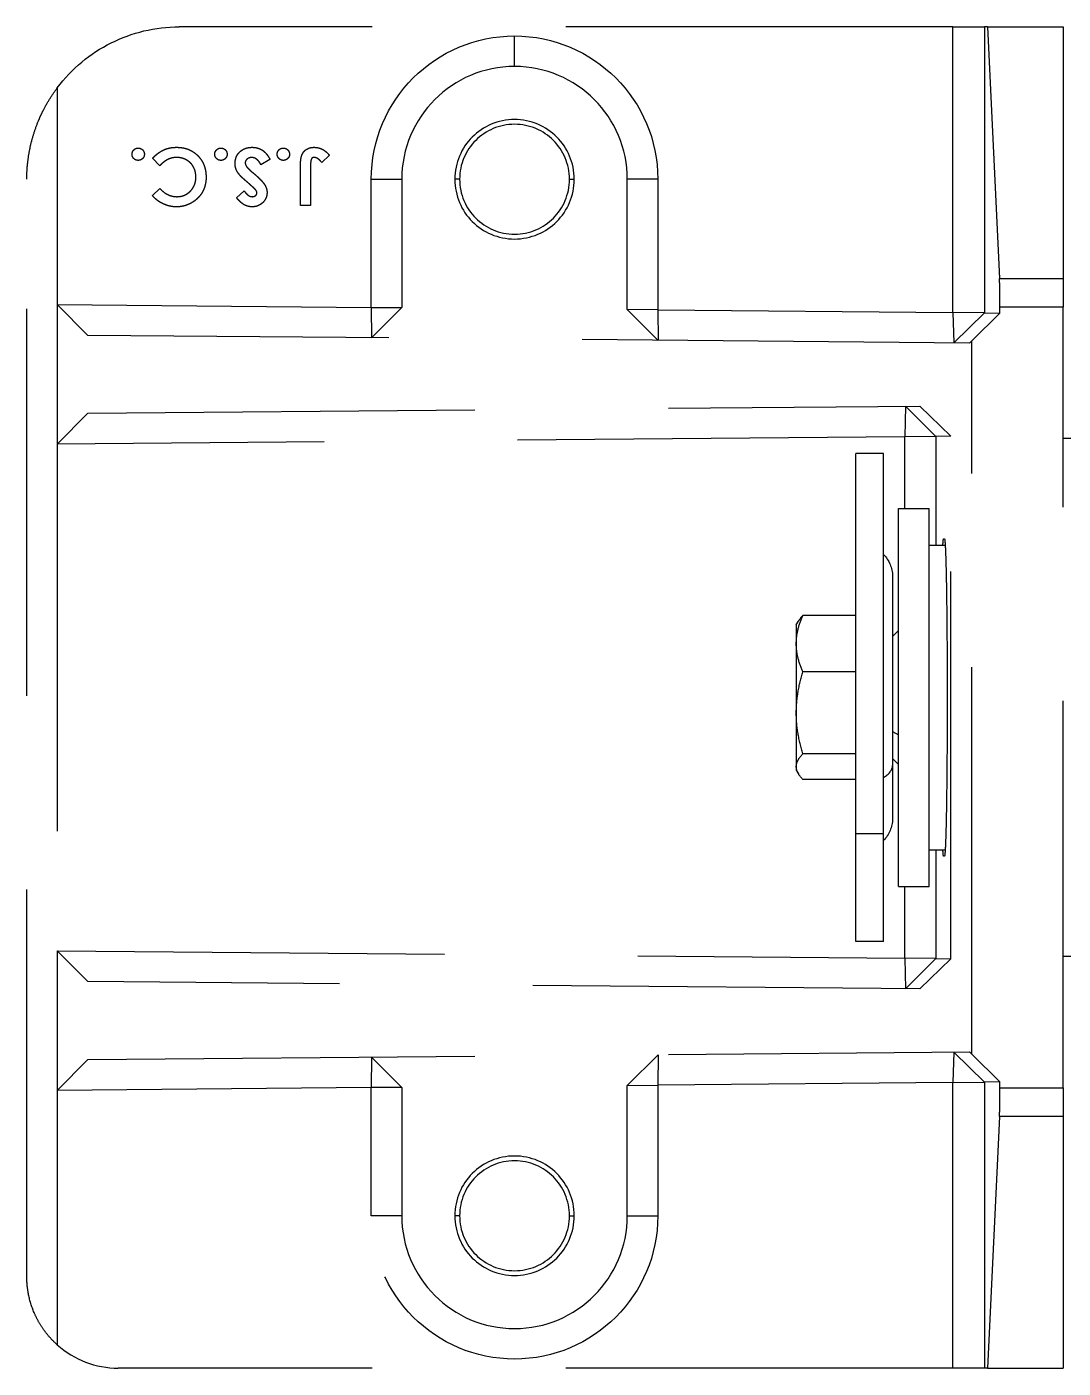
# Model space of a CAD drawing. Extents: x -32000 to 416743, y -254124 to 144214.
# Drawn here: x 256347.6 to 256517.6, y 64900.2 to 65120.2 of the extents above; entities that cross this region are included whole.
import ezdxf

# ---------------------------------------------------------------- set-up
doc = ezdxf.new("R2010")
doc.units = 0
doc.header["$LTSCALE"] = 10
doc.linetypes.add('XFM1Q40$0$HIDDEN', pattern=[9.525, 6.35, -3.175])

# ---------------------------------------------------------------- blocks, each defined once
blk = doc.blocks.new('XFM1Q40')
at = {"color": 252, "linetype": 'XFM1Q40$0$HIDDEN'}
for p, q in [((256499.5, 65120.17, -14.5), (256372.59, 65120.17, -14.5)), ((256499.5, 65073.33, -14.5), (256499.5, 65120.17, -14.5)), ((256499.5, 65120.17, -14.5), (256504.68, 65120.17, -9.5)), ((256504.68, 65120.17, -9.5), (256504.68, 65073.24, -9.5)), ((256505.2, 65120.17, 20.5), (256504.68, 65120.17, -9.5)), ((256505.2, 65120.17, 20.5), (256517.59, 65120.17, 20.5)), ((256505.2, 65120.17, 20.5), (256507.15, 65078.88, 132.23)), ((256517.59, 65120.17, 20.5), (256517.59, 65078.88, 132.23)), ((256427.59, 65113.67, -9.5), (256427.59, 65118.67, -14.5)), ((256352.59, 65110.17, -14.5), (256352.59, 65074.61, -14.5)), ((256369.4, 65097.39, -13.5), (256368.22, 65098.64, -13.5)), ((256387.47, 65098.43, -13.5), (256386, 65097.55, -13.5)), ((256397.23, 65099.1, -13.5), (256395.97, 65097.93, -13.5)), ((256392.47, 65090.89, -13.5), (256392.47, 65097.05, -13.5)), ((256394.14, 65097.44, -13.5), (256394.14, 65090.89, -13.5)), ((256347.59, 64915.17, -19.5), (256347.59, 65095.17, -19.5)), ((256368.18, 65092.5, -13.5), (256369.4, 65093.66, -13.5)), ((256404.09, 65074.16, -14.5), (256404.09, 65095.17, -14.5)), ((256404.09, 65095.17, -14.5), (256409.09, 65095.17, -9.5)), ((256409.09, 65095.17, -9.5), (256409.09, 65074.12, -9.5)), ((256418.57, 65095.17, -24.5), (256417.79, 65095.17, -9.5)), ((256436.6, 65095.17, -24.5), (256437.39, 65095.17, -9.5)), ((256451.09, 65095.17, -14.5), (256446.09, 65095.17, -9.5)), ((256446.09, 65073.8, -9.5), (256446.09, 65095.17, -9.5)), ((256451.09, 65095.17, -14.5), (256451.09, 65073.75, -14.5)), ((256381.99, 65092.13, -13.5), (256383.24, 65093.27, -13.5)), ((256394.14, 65090.89, -13.5), (256392.47, 65090.89, -13.5)), ((256507.15, 65078.88, 132.23), (256517.59, 65078.88, 132.23)), ((256352.59, 65074.61, -14.5), (256404.09, 65074.16, -14.5)), ((256352.59, 65074.61, -14.5), (256352.59, 65051.73, -14.5)), ((256357.59, 65069.57, -9.5), (256352.59, 65074.61, -14.5)), ((256404.09, 65074.16, -14.5), (256409.09, 65074.12, -9.5)), ((256404.09, 65074.16, -14.5), (256404.13, 65069.16, -9.5)), ((256409.09, 65074.12, -9.5), (256404.13, 65069.16, -9.5)), ((256507.21, 65073.22, 135.5), (256507.21, 65074.19, 135.5)), ((256517.59, 65074.19, 135.5), (256507.21, 65074.19, 135.5)), ((256517.59, 64946.15, 135.5), (256517.59, 65074.19, 135.5)), ((256451.09, 65073.75, -14.5), (256446.09, 65073.8, -9.5)), ((256451.13, 65068.75, -9.5), (256446.09, 65073.8, -9.5)), ((256451.09, 65073.75, -14.5), (256499.5, 65073.33, -14.5)), ((256451.09, 65073.75, -14.5), (256451.13, 65068.75, -9.5)), ((256504.68, 65073.24, -9.5), (256499.5, 65073.33, -14.5)), ((256499.5, 65073.33, -14.5), (256499.67, 65068.33, -9.5)), ((256504.68, 65073.24, -9.5), (256499.67, 65068.33, -9.5)), ((256507.21, 65073.22, 135.5), (256502.59, 65068.68, 135.5)), ((256504.68, 65073.24, -9.5), (256507.21, 65073.22, 135.5)), ((256502.2, 65068.31, 135.11), (256357.59, 65069.57, -9.5)), ((256502.59, 65068.68, 135.5), (256502.2, 65068.31, 135.11)), ((256502.59, 64951.66, 135.5), (256502.59, 65068.68, 135.5)), ((256352.59, 65051.73, -14.5), (256357.59, 65056.78, -9.5)), ((256357.59, 65056.78, -9.5), (256494.1, 65057.97, 127.01)), ((256491.72, 65057.95, -9.5), (256491.59, 65052.95, -14.5)), ((256496.68, 65052.99, -9.41), (256491.72, 65057.95, -9.5)), ((256494.1, 65057.97, 127.01), (256499.15, 65053.01, 132.06)), ((256491.59, 65052.95, -14.5), (256352.59, 65051.73, -14.5)), ((256496.68, 65052.99, -9.41), (256491.59, 65052.95, -14.5)), ((256491.59, 65041.17, -14.5), (256491.59, 65052.95, -14.5)), ((256499.15, 65053.01, 132.06), (256496.68, 65052.99, -9.41)), ((256496.68, 65052.99, -9.41), (256496.68, 65035.17, -9.41)), ((256499.15, 64967.33, 132.06), (256499.15, 65053.01, 132.06)), ((256532.59, 65052.67, 70.5), (256517.59, 65052.67, 70.5)), ((256352.59, 65051.73, -14.5), (256352.59, 64968.61, -14.5)), ((256488.09, 65050.17, 72.5), (256483.59, 65050.17, 72.5)), ((256490.59, 65041.17, 72.5), (256495.59, 65041.17, 72.5)), ((256495.59, 65035.17, 72.5), (256498.23, 65035.17, 72.5)), ((256497.98, 65036.2, 65.5), (256498.11, 65036.19, 72.5)), ((256483.59, 65023.62, 75.39), (256474.87, 65023.62, 75.39)), ((256473.81, 65022.08, 72.5), (256474.16, 65022.69, 72.5)), ((256489.59, 65020.17, 72.5), (256490.59, 65021.17, 72.5)), ((256483.59, 65014.39, 85.59), (256474.87, 65014.39, 85.59)), ((256489.59, 65004.59, 80.8), (256490.59, 65004.04, 81.63)), ((256483.59, 65000.94, 82.7), (256474.87, 65000.94, 82.7)), ((256489.59, 65000.17, 72.5), (256490.59, 64999.17, 72.5)), ((256473.81, 64998.26, 72.5), (256474.16, 64997.66, 72.5)), ((256483.59, 64996.72, 69.61), (256474.87, 64996.72, 69.61)), ((256488.09, 64987.79, 105.65), (256483.59, 64987.79, 105.65)), ((256495.59, 64985.17, 72.5), (256498.23, 64985.17, 72.5)), ((256496.68, 64985.17, -9.41), (256496.68, 64967.35, -9.41)), ((256498.11, 64984.15, 72.5), (256497.98, 64984.14, 65.5)), ((256490.59, 64979.17, 72.5), (256495.59, 64979.17, 72.5)), ((256491.59, 64967.4, -14.5), (256491.59, 64979.17, -14.5)), ((256352.59, 64968.61, -14.5), (256352.59, 64945.73, -14.5)), ((256352.59, 64968.61, -14.5), (256491.59, 64967.4, -14.5)), ((256357.59, 64963.57, -9.5), (256352.59, 64968.61, -14.5)), ((256488.09, 64970.17, 72.5), (256483.59, 64970.17, 72.5)), ((256496.68, 64967.35, -9.41), (256491.59, 64967.4, -14.5)), ((256491.59, 64967.4, -14.5), (256491.72, 64962.4, -9.5)), ((256496.68, 64967.35, -9.41), (256491.72, 64962.4, -9.5)), ((256499.15, 64967.33, 132.06), (256494.1, 64962.38, 127.01)), ((256496.68, 64967.35, -9.41), (256499.15, 64967.33, 132.06)), ((256532.59, 64967.67, 70.5), (256517.59, 64967.67, 70.5)), ((256494.1, 64962.38, 127.01), (256357.59, 64963.57, -9.5)), ((256352.59, 64945.73, -14.5), (256357.59, 64950.78, -9.5)), ((256357.59, 64950.78, -9.5), (256502.2, 64952.04, 135.11)), ((256404.13, 64951.18, -9.5), (256404.09, 64946.18, -14.5)), ((256404.13, 64951.18, -9.5), (256409.09, 64946.23, -9.5)), ((256446.09, 64946.55, -9.5), (256451.13, 64951.59, -9.5)), ((256451.13, 64951.59, -9.5), (256451.09, 64946.59, -14.5)), ((256499.67, 64952.02, -9.5), (256499.5, 64947.01, -14.5)), ((256499.67, 64952.02, -9.5), (256504.68, 64947.1, -9.5)), ((256502.2, 64952.04, 135.11), (256502.59, 64951.66, 135.5)), ((256502.59, 64951.66, 135.5), (256507.21, 64947.12, 135.5)), ((256409.09, 64946.23, -9.5), (256404.09, 64946.18, -14.5)), ((256409.09, 64946.23, -9.5), (256409.09, 64925.17, -9.5)), ((256446.09, 64946.55, -9.5), (256451.09, 64946.59, -14.5)), ((256446.09, 64925.17, -9.5), (256446.09, 64946.55, -9.5)), ((256499.5, 64947.01, -14.5), (256451.09, 64946.59, -14.5)), ((256451.09, 64946.59, -14.5), (256451.09, 64925.17, -14.5)), ((256499.5, 64947.01, -14.5), (256504.68, 64947.1, -9.5)), ((256499.5, 64900.17, -14.5), (256499.5, 64947.01, -14.5)), ((256507.21, 64947.12, 135.5), (256504.68, 64947.1, -9.5)), ((256504.68, 64947.1, -9.5), (256504.68, 64900.17, -9.5)), ((256507.21, 64946.15, 135.5), (256507.21, 64947.12, 135.5)), ((256404.09, 64946.18, -14.5), (256352.59, 64945.73, -14.5)), ((256352.59, 64945.73, -14.5), (256352.59, 64903.99, -14.5)), ((256404.09, 64925.17, -14.5), (256404.09, 64946.18, -14.5)), ((256507.21, 64946.15, 135.5), (256517.59, 64946.15, 135.5)), ((256507.15, 64941.46, 132.23), (256505.2, 64900.17, 20.5)), ((256517.59, 64941.46, 132.23), (256507.15, 64941.46, 132.23)), ((256517.59, 64941.46, 132.23), (256517.59, 64900.17, 20.5)), ((256409.09, 64925.17, -9.5), (256404.09, 64925.17, -14.5)), ((256418.57, 64925.17, -24.5), (256417.79, 64925.17, -9.5)), ((256436.6, 64925.17, -24.5), (256437.39, 64925.17, -9.5)), ((256446.09, 64925.17, -9.5), (256451.09, 64925.17, -14.5)), ((256499.5, 64900.17, -14.5), (256362.59, 64900.17, -14.5)), ((256504.68, 64900.17, -9.5), (256499.5, 64900.17, -14.5)), ((256505.2, 64900.17, 20.5), (256504.68, 64900.17, -9.5)), ((256505.2, 64900.17, 20.5), (256517.59, 64900.17, 20.5))]:
    blk.add_line(p, q, dxfattribs=at)
at = {"color": 252, "linetype": 'XFM1Q40$0$HIDDEN', "extrusion": (1.76787e-16, -2.22045e-16, -1)}
for centre, radius, start, end in [((-256372.59, 65095.17, 14.5), 25, 36.8699, 90), ((-256427.59, 65095.17, 14.5), 23.5, 0, 90), ((-256427.59, 65095.17, 14.5), 23.5, 90, 180), ((-256427.59, 64925.17, 14.5), 23.5, 180, 0)]:
    blk.add_arc(centre, radius, start, end, dxfattribs=at)
at = {"color": 252, "linetype": 'XFM1Q40$0$HIDDEN'}
for centre, radius, start, end in [((256427.59, 65095.17, -9.5), 18.5, 90, 180), ((256427.59, 65095.17, -9.5), 18.5, 0, 90), ((256427.59, 65095.17, -9.5), 9.8, 0, 180), ((256427.59, 65095.17, -24.5), 9.01, 0, 180), ((256427.59, 65095.17, -9.5), 9.8, 180, 0), ((256427.59, 65095.17, -24.5), 9.01, 180, 0), ((256427.59, 64925.17, -9.5), 9.8, 0, 180), ((256427.59, 64925.17, -24.5), 9.01, 0, 180), ((256427.59, 64925.17, -9.5), 18.5, 180, 0), ((256427.59, 64925.17, -9.5), 9.8, 180, 0), ((256427.59, 64925.17, -24.5), 9.01, 180, 0), ((256362.59, 64915.17, -14.5), 15, 228.1897, 270)]:
    blk.add_arc(centre, radius, start, end, dxfattribs=at)
at = {"color": 252, "linetype": 'XFM1Q40$0$HIDDEN', "extrusion": (1, 7.77156e-16, -1.0842e-17)}
for centre, start, end in [((65074.19, 130.5, 256517.59), 20.2826, 90), ((64946.15, 130.5, 256517.59), 90, 159.7174)]:
    blk.add_arc(centre, 5, start, end, dxfattribs=at)
at = {"color": 252, "linetype": 'XFM1Q40$0$HIDDEN', "extrusion": (-1, -9.78617e-16, -2.8502e-16)}
for centre, start, end in [((-65010.17, 72.5, -256483.59), 55.9777, 180), ((-65010.17, 72.5, -256488.09), 55.9777, 180), ((-65010.17, 72.5, -256483.59), 0, 55.9777), ((-65010.17, 72.5, -256488.09), 0, 55.9777)]:
    blk.add_arc(centre, 40, start, end, dxfattribs=at)
at = {"color": 252, "linetype": 'XFM1Q40$0$HIDDEN', "extrusion": (-1, -7.77156e-16, -6.59239e-17)}
for centre in [(-65010.17, 72.5, -256490.59), (-65010.17, 72.5, -256495.59)]:
    blk.add_arc(centre, 31, 0, 180, dxfattribs=at)
at = {"color": 252, "linetype": 'XFM1Q40$0$HIDDEN', "extrusion": (0, 0, -1)}
for centre, start, end in [((-256484.59, 65030.07, -72.5), 134.427, 180), ((-256484.59, 64990.28, -72.5), 180, 225.573)]:
    blk.add_arc(centre, 5, start, end, dxfattribs=at)
at = {"color": 252, "linetype": 'XFM1Q40$0$HIDDEN', "extrusion": (1, 9.78617e-16, 2.8502e-16)}
for start, end in [(0, 124.0223), (124.0223, 180)]:
    blk.add_arc((65010.17, 72.5, 256489.59), 19.89, start, end, dxfattribs=at)
at = {"color": 252, "linetype": 'XFM1Q40$0$HIDDEN', "extrusion": (1, 9.0633e-16, 3.13183e-16)}
for start, end in [(0, 42.1457), (42.1457, 102.1457), (102.1457, 162.1457), (162.1457, 180)]:
    blk.add_arc((65010.17, 72.5, 256473.81), 11.91, start, end, dxfattribs=at)
at = {"color": 252, "linetype": 'XFM1Q40$0$HIDDEN', "extrusion": (-1.05003e-15, 0.82882, 0.559516)}
blk.add_arc((-256484.59, -36294.22, 53922.29), 5, 134.427, 180, dxfattribs=at)
at = {"color": 252, "linetype": 'XFM1Q40$0$HIDDEN'}
for points, knots in [([(256347.59, 65095.17, -19.5), (256347.59, 65095.82, -19.21), (256347.61, 65096.47, -18.92), (256347.71, 65097.76, -18.35), (256347.79, 65098.4, -18.07), (256347.99, 65099.69, -17.51), (256348.12, 65100.33, -17.24), (256348.42, 65101.61, -16.72), (256348.6, 65102.24, -16.47), (256349.01, 65103.5, -16), (256349.24, 65104.13, -15.77), (256349.62, 65105.06, -15.47), (256349.76, 65105.37, -15.37), (256350.05, 65105.99, -15.19), (256350.2, 65106.3, -15.1), (256350.68, 65107.23, -14.87), (256351.02, 65107.83, -14.74), (256351.76, 65109.02, -14.55), (256352.16, 65109.6, -14.5), (256352.59, 65110.17, -14.5)], [-0.00003162, -0.00003162, -0.00003162, -0.00003162, 0.00209199, 0.00209199, 0.00421561, 0.00421561, 0.00633922, 0.00633922, 0.00846283, 0.00846283, 0.01058645, 0.01058645, 0.01164825, 0.01164825, 0.01271006, 0.01271006, 0.01483368, 0.01483368, 0.01695729, 0.01695729, 0.01695729, 0.01695729]), ([(256364.85, 65099.28, -13.5), (256364.85, 65099.34, -13.5), (256364.86, 65099.48, -13.5), (256364.92, 65099.67, -13.5), (256365.01, 65099.84, -13.5), (256365.14, 65100, -13.5), (256365.29, 65100.13, -13.5), (256365.47, 65100.22, -13.5), (256365.66, 65100.28, -13.5), (256365.79, 65100.29, -13.5), (256365.86, 65100.29, -13.5)], [0, 0, 0, 0, 0.127841, 0.249779, 0.372553, 0.500261, 0.627969, 0.750265, 0.873322, 1, 1, 1, 1]), ([(256365.86, 65100.29, -13.5), (256365.93, 65100.29, -13.5), (256366.06, 65100.28, -13.5), (256366.25, 65100.22, -13.5), (256366.42, 65100.13, -13.5), (256366.58, 65100, -13.5), (256366.71, 65099.84, -13.5), (256366.8, 65099.67, -13.5), (256366.86, 65099.48, -13.5), (256366.87, 65099.34, -13.5), (256366.87, 65099.28, -13.5)], [0, 0, 0, 0, 0.126739, 0.249854, 0.371183, 0.498951, 0.62672, 0.750102, 0.872098, 1, 1, 1, 1]), ([(256368.22, 65098.64, -13.5), (256368.3, 65098.72, -13.5), (256368.46, 65098.87, -13.5), (256368.71, 65099.1, -13.5), (256368.95, 65099.3, -13.5), (256369.19, 65099.48, -13.5), (256369.43, 65099.65, -13.5), (256369.66, 65099.79, -13.5), (256369.89, 65099.92, -13.5), (256370.12, 65100.03, -13.5), (256370.35, 65100.12, -13.5), (256370.59, 65100.19, -13.5), (256370.83, 65100.26, -13.5), (256371.08, 65100.32, -13.5), (256371.34, 65100.36, -13.5), (256371.61, 65100.39, -13.5), (256371.89, 65100.41, -13.5), (256372.07, 65100.41, -13.5), (256372.17, 65100.41, -13.5)], [0, 0, 0, 0, 0.077784, 0.151817, 0.222542, 0.29028, 0.354643, 0.415801, 0.474713, 0.53043, 0.585584, 0.641307, 0.6979, 0.75542, 0.814521, 0.874876, 0.936669, 1, 1, 1, 1]), ([(256372.17, 65100.41, -13.5), (256372.34, 65100.41, -13.5), (256372.68, 65100.4, -13.5), (256373.18, 65100.33, -13.5), (256373.65, 65100.23, -13.5), (256374.1, 65100.08, -13.5), (256374.52, 65099.88, -13.5), (256374.92, 65099.64, -13.5), (256375.3, 65099.36, -13.5), (256375.65, 65099.04, -13.5), (256375.96, 65098.69, -13.5), (256376.24, 65098.31, -13.5), (256376.47, 65097.9, -13.5), (256376.66, 65097.47, -13.5), (256376.81, 65097.01, -13.5), (256376.92, 65096.53, -13.5), (256376.98, 65096.03, -13.5), (256376.99, 65095.69, -13.5), (256376.99, 65095.51, -13.5)], [0, 0, 0, 0, 0.067374, 0.131832, 0.194455, 0.255566, 0.315587, 0.375625, 0.436133, 0.497772, 0.559461, 0.620267, 0.680775, 0.741575, 0.803222, 0.866497, 0.931913, 1, 1, 1, 1]), ([(256378.42, 65099.28, -13.5), (256378.42, 65099.34, -13.5), (256378.43, 65099.48, -13.5), (256378.49, 65099.67, -13.5), (256378.58, 65099.84, -13.5), (256378.71, 65100, -13.5), (256378.87, 65100.13, -13.5), (256379.04, 65100.22, -13.5), (256379.23, 65100.28, -13.5), (256379.36, 65100.29, -13.5), (256379.43, 65100.29, -13.5)], [0, 0, 0, 0, 0.127841, 0.249779, 0.372553, 0.500261, 0.627969, 0.750265, 0.873322, 1, 1, 1, 1]), ([(256379.43, 65100.29, -13.5), (256379.5, 65100.29, -13.5), (256379.63, 65100.28, -13.5), (256379.82, 65100.22, -13.5), (256380, 65100.13, -13.5), (256380.15, 65100, -13.5), (256380.28, 65099.84, -13.5), (256380.37, 65099.67, -13.5), (256380.43, 65099.48, -13.5), (256380.44, 65099.34, -13.5), (256380.44, 65099.28, -13.5)], [0, 0, 0, 0, 0.126739, 0.249854, 0.371183, 0.498951, 0.62672, 0.750102, 0.872098, 1, 1, 1, 1]), ([(256381.75, 65097.77, -13.5), (256381.75, 65097.86, -13.5), (256381.76, 65098.04, -13.5), (256381.8, 65098.31, -13.5), (256381.86, 65098.57, -13.5), (256381.94, 65098.82, -13.5), (256382.05, 65099.05, -13.5), (256382.18, 65099.27, -13.5), (256382.34, 65099.47, -13.5), (256382.52, 65099.67, -13.5), (256382.72, 65099.84, -13.5), (256382.94, 65099.99, -13.5), (256383.17, 65100.12, -13.5), (256383.42, 65100.23, -13.5), (256383.68, 65100.31, -13.5), (256383.95, 65100.37, -13.5), (256384.24, 65100.4, -13.5), (256384.44, 65100.41, -13.5), (256384.54, 65100.41, -13.5)], [0, 0, 0, 0, 0.065193, 0.12791, 0.189023, 0.248512, 0.307568, 0.366978, 0.426948, 0.4883, 0.550066, 0.611349, 0.67219, 0.734048, 0.796945, 0.862267, 0.929634, 1, 1, 1, 1]), ([(256384.54, 65100.41, -13.5), (256384.62, 65100.41, -13.5), (256384.78, 65100.41, -13.5), (256385.01, 65100.38, -13.5), (256385.23, 65100.35, -13.5), (256385.45, 65100.29, -13.5), (256385.66, 65100.23, -13.5), (256385.86, 65100.14, -13.5), (256386.05, 65100.05, -13.5), (256386.24, 65099.94, -13.5), (256386.41, 65099.81, -13.5), (256386.58, 65099.66, -13.5), (256386.75, 65099.5, -13.5), (256386.91, 65099.32, -13.5), (256387.06, 65099.12, -13.5), (256387.2, 65098.91, -13.5), (256387.34, 65098.68, -13.5), (256387.42, 65098.52, -13.5), (256387.47, 65098.43, -13.5)], [0, 0, 0, 0, 0.0635598, 0.1258849, 0.1862647, 0.2450088, 0.3033976, 0.3608185, 0.4180847, 0.4755399, 0.5338146, 0.5936782, 0.6550955, 0.7187347, 0.7849464, 0.8535031, 0.9251726, 1, 1, 1, 1]), ([(256388.66, 65099.28, -13.5), (256388.66, 65099.34, -13.5), (256388.67, 65099.48, -13.5), (256388.73, 65099.67, -13.5), (256388.82, 65099.84, -13.5), (256388.95, 65100, -13.5), (256389.1, 65100.13, -13.5), (256389.28, 65100.22, -13.5), (256389.47, 65100.28, -13.5), (256389.6, 65100.29, -13.5), (256389.67, 65100.29, -13.5)], [0, 0, 0, 0, 0.127841, 0.249779, 0.372553, 0.500261, 0.627969, 0.750265, 0.873322, 1, 1, 1, 1]), ([(256389.67, 65100.29, -13.5), (256389.74, 65100.29, -13.5), (256389.87, 65100.28, -13.5), (256390.06, 65100.22, -13.5), (256390.24, 65100.13, -13.5), (256390.39, 65100, -13.5), (256390.52, 65099.84, -13.5), (256390.61, 65099.67, -13.5), (256390.67, 65099.48, -13.5), (256390.68, 65099.34, -13.5), (256390.68, 65099.28, -13.5)], [0, 0, 0, 0, 0.126739, 0.249854, 0.371183, 0.498951, 0.62672, 0.750102, 0.872098, 1, 1, 1, 1]), ([(256392.47, 65097.05, -13.5), (256392.47, 65097.17, -13.5), (256392.47, 65097.4, -13.5), (256392.48, 65097.72, -13.5), (256392.5, 65098.02, -13.5), (256392.52, 65098.29, -13.5), (256392.55, 65098.54, -13.5), (256392.59, 65098.76, -13.5), (256392.64, 65098.95, -13.5), (256392.71, 65099.16, -13.5), (256392.82, 65099.4, -13.5), (256392.99, 65099.65, -13.5), (256393.2, 65099.88, -13.5), (256393.44, 65100.07, -13.5), (256393.72, 65100.22, -13.5), (256394.02, 65100.33, -13.5), (256394.35, 65100.4, -13.5), (256394.58, 65100.41, -13.5), (256394.69, 65100.41, -13.5)], [0, 0, 0, 0, 0.0764104, 0.1472277, 0.212073, 0.2710544, 0.3241761, 0.3719781, 0.4141163, 0.4509948, 0.5180951, 0.5835658, 0.6487332, 0.7154311, 0.7831206, 0.8520752, 0.9238429, 1, 1, 1, 1]), ([(256394.69, 65100.41, -13.5), (256394.82, 65100.41, -13.5), (256395.06, 65100.4, -13.5), (256395.41, 65100.34, -13.5), (256395.75, 65100.23, -13.5), (256396.08, 65100.09, -13.5), (256396.39, 65099.9, -13.5), (256396.69, 65099.67, -13.5), (256396.97, 65099.4, -13.5), (256397.14, 65099.2, -13.5), (256397.23, 65099.1, -13.5)], [0, 0, 0, 0, 0.123869, 0.244318, 0.36308, 0.483363, 0.604704, 0.731021, 0.862039, 1, 1, 1, 1]), ([(256365.86, 65098.27, -13.5), (256365.79, 65098.27, -13.5), (256365.66, 65098.28, -13.5), (256365.47, 65098.33, -13.5), (256365.29, 65098.43, -13.5), (256365.14, 65098.56, -13.5), (256365.01, 65098.71, -13.5), (256364.92, 65098.88, -13.5), (256364.86, 65099.07, -13.5), (256364.85, 65099.21, -13.5), (256364.85, 65099.28, -13.5)], [0, 0, 0, 0, 0.1270595, 0.2501582, 0.3728214, 0.5001668, 0.6273612, 0.7494693, 0.871774, 1, 1, 1, 1]), ([(256366.87, 65099.28, -13.5), (256366.87, 65099.21, -13.5), (256366.86, 65099.07, -13.5), (256366.8, 65098.88, -13.5), (256366.71, 65098.71, -13.5), (256366.58, 65098.56, -13.5), (256366.42, 65098.43, -13.5), (256366.25, 65098.33, -13.5), (256366.06, 65098.28, -13.5), (256365.93, 65098.27, -13.5), (256365.86, 65098.27, -13.5)], [0, 0, 0, 0, 0.1282867, 0.2506492, 0.3733704, 0.500625, 0.6280307, 0.7497234, 0.8728804, 1, 1, 1, 1]), ([(256372.18, 65098.74, -13.5), (256372.05, 65098.74, -13.5), (256371.81, 65098.73, -13.5), (256371.45, 65098.68, -13.5), (256371.11, 65098.59, -13.5), (256370.83, 65098.48, -13.5), (256370.62, 65098.37, -13.5), (256370.46, 65098.28, -13.5), (256370.29, 65098.17, -13.5), (256370.12, 65098.04, -13.5), (256369.94, 65097.9, -13.5), (256369.77, 65097.74, -13.5), (256369.58, 65097.58, -13.5), (256369.46, 65097.45, -13.5), (256369.4, 65097.39, -13.5)], [0, 0, 0, 0, 0.117044, 0.22996, 0.340689, 0.449881, 0.50608, 0.565321, 0.62822, 0.694742, 0.765029, 0.839587, 0.917753, 1, 1, 1, 1]), ([(256375.32, 65095.51, -13.5), (256375.32, 65095.59, -13.5), (256375.32, 65095.74, -13.5), (256375.3, 65095.97, -13.5), (256375.27, 65096.19, -13.5), (256375.23, 65096.4, -13.5), (256375.17, 65096.6, -13.5), (256375.1, 65096.8, -13.5), (256375.02, 65097, -13.5), (256374.93, 65097.18, -13.5), (256374.82, 65097.36, -13.5), (256374.71, 65097.53, -13.5), (256374.58, 65097.69, -13.5), (256374.45, 65097.84, -13.5), (256374.3, 65097.97, -13.5), (256374.14, 65098.1, -13.5), (256373.97, 65098.22, -13.5), (256373.8, 65098.33, -13.5), (256373.61, 65098.43, -13.5), (256373.42, 65098.51, -13.5), (256373.23, 65098.58, -13.5), (256373.03, 65098.64, -13.5), (256372.82, 65098.69, -13.5), (256372.61, 65098.72, -13.5), (256372.4, 65098.74, -13.5), (256372.25, 65098.74, -13.5), (256372.18, 65098.74, -13.5)], [0, 0, 0, 0, 0.04599, 0.090647, 0.134497, 0.177347, 0.219284, 0.260927, 0.302462, 0.343585, 0.384146, 0.424344, 0.464381, 0.503969, 0.543783, 0.583766, 0.624386, 0.665518, 0.706649, 0.747805, 0.788877, 0.830204, 0.871696, 0.913726, 0.956584, 1, 1, 1, 1]), ([(256379.43, 65098.27, -13.5), (256379.36, 65098.27, -13.5), (256379.23, 65098.28, -13.5), (256379.04, 65098.33, -13.5), (256378.87, 65098.43, -13.5), (256378.71, 65098.56, -13.5), (256378.58, 65098.71, -13.5), (256378.49, 65098.88, -13.5), (256378.43, 65099.07, -13.5), (256378.42, 65099.21, -13.5), (256378.42, 65099.28, -13.5)], [0, 0, 0, 0, 0.1270595, 0.2501582, 0.3728214, 0.5001668, 0.6273612, 0.7494693, 0.871774, 1, 1, 1, 1]), ([(256380.44, 65099.28, -13.5), (256380.44, 65099.21, -13.5), (256380.43, 65099.07, -13.5), (256380.38, 65098.88, -13.5), (256380.28, 65098.71, -13.5), (256380.15, 65098.56, -13.5), (256380, 65098.43, -13.5), (256379.82, 65098.33, -13.5), (256379.63, 65098.28, -13.5), (256379.5, 65098.27, -13.5), (256379.43, 65098.27, -13.5)], [0, 0, 0, 0, 0.1282867, 0.2506492, 0.3733704, 0.500625, 0.6280307, 0.7497234, 0.8728804, 1, 1, 1, 1]), ([(256384.48, 65098.74, -13.5), (256384.41, 65098.74, -13.5), (256384.27, 65098.73, -13.5), (256384.07, 65098.68, -13.5), (256383.88, 65098.6, -13.5), (256383.72, 65098.48, -13.5), (256383.59, 65098.35, -13.5), (256383.49, 65098.2, -13.5), (256383.43, 65098.03, -13.5), (256383.42, 65097.92, -13.5), (256383.42, 65097.86, -13.5)], [0, 0, 0, 0, 0.1419221, 0.2753495, 0.4052739, 0.5362988, 0.6622399, 0.7779667, 0.88833, 1, 1, 1, 1]), ([(256386, 65097.55, -13.5), (256385.95, 65097.65, -13.5), (256385.84, 65097.83, -13.5), (256385.67, 65098.07, -13.5), (256385.49, 65098.28, -13.5), (256385.3, 65098.45, -13.5), (256385.1, 65098.58, -13.5), (256384.9, 65098.67, -13.5), (256384.69, 65098.73, -13.5), (256384.55, 65098.74, -13.5), (256384.48, 65098.74, -13.5)], [0, 0, 0, 0, 0.160458, 0.307612, 0.442139, 0.566229, 0.681222, 0.789558, 0.895029, 1, 1, 1, 1]), ([(256389.67, 65098.27, -13.5), (256389.6, 65098.27, -13.5), (256389.47, 65098.28, -13.5), (256389.28, 65098.33, -13.5), (256389.11, 65098.43, -13.5), (256388.95, 65098.56, -13.5), (256388.82, 65098.71, -13.5), (256388.73, 65098.88, -13.5), (256388.67, 65099.07, -13.5), (256388.66, 65099.21, -13.5), (256388.66, 65099.28, -13.5)], [0, 0, 0, 0, 0.1270595, 0.2501582, 0.3728214, 0.5001668, 0.6273612, 0.7494693, 0.871774, 1, 1, 1, 1]), ([(256390.68, 65099.28, -13.5), (256390.68, 65099.21, -13.5), (256390.67, 65099.07, -13.5), (256390.61, 65098.88, -13.5), (256390.52, 65098.71, -13.5), (256390.39, 65098.56, -13.5), (256390.23, 65098.43, -13.5), (256390.06, 65098.33, -13.5), (256389.87, 65098.28, -13.5), (256389.74, 65098.27, -13.5), (256389.67, 65098.27, -13.5)], [0, 0, 0, 0, 0.128287, 0.250649, 0.37337, 0.500625, 0.628031, 0.749723, 0.87288, 1, 1, 1, 1]), ([(256394.69, 65098.74, -13.5), (256394.65, 65098.74, -13.5), (256394.56, 65098.74, -13.5), (256394.44, 65098.69, -13.5), (256394.34, 65098.61, -13.5), (256394.28, 65098.52, -13.5), (256394.24, 65098.43, -13.5), (256394.21, 65098.34, -13.5), (256394.19, 65098.23, -13.5), (256394.17, 65098.11, -13.5), (256394.15, 65097.97, -13.5), (256394.14, 65097.81, -13.5), (256394.14, 65097.63, -13.5), (256394.14, 65097.5, -13.5), (256394.14, 65097.44, -13.5)], [0, 0, 0, 0, 0.0836649, 0.1608601, 0.2367566, 0.3196641, 0.3673443, 0.4262313, 0.4935493, 0.5728733, 0.6624888, 0.7645312, 0.8758718, 1, 1, 1, 1]), ([(256395.97, 65097.93, -13.5), (256395.9, 65098, -13.5), (256395.78, 65098.14, -13.5), (256395.6, 65098.33, -13.5), (256395.43, 65098.47, -13.5), (256395.27, 65098.58, -13.5), (256395.12, 65098.65, -13.5), (256394.97, 65098.71, -13.5), (256394.83, 65098.74, -13.5), (256394.74, 65098.74, -13.5), (256394.69, 65098.74, -13.5)], [0, 0, 0, 0, 0.191177, 0.356896, 0.499617, 0.618069, 0.721813, 0.819283, 0.911678, 1, 1, 1, 1]), ([(256382.71, 65095.64, -13.5), (256382.63, 65095.73, -13.5), (256382.47, 65095.9, -13.5), (256382.27, 65096.16, -13.5), (256382.1, 65096.42, -13.5), (256381.97, 65096.67, -13.5), (256381.87, 65096.93, -13.5), (256381.8, 65097.2, -13.5), (256381.76, 65097.48, -13.5), (256381.76, 65097.67, -13.5), (256381.75, 65097.77, -13.5)], [0, 0, 0, 0, 0.150811, 0.289911, 0.417498, 0.535597, 0.648803, 0.762441, 0.879845, 1, 1, 1, 1]), ([(256383.42, 65097.86, -13.5), (256383.42, 65097.81, -13.5), (256383.43, 65097.7, -13.5), (256383.47, 65097.54, -13.5), (256383.55, 65097.38, -13.5), (256383.63, 65097.25, -13.5), (256383.72, 65097.14, -13.5), (256383.8, 65097.05, -13.5), (256383.9, 65096.94, -13.5), (256384.02, 65096.83, -13.5), (256384.15, 65096.7, -13.5), (256384.3, 65096.56, -13.5), (256384.47, 65096.41, -13.5), (256384.59, 65096.31, -13.5), (256384.65, 65096.26, -13.5)], [0, 0, 0, 0, 0.076338, 0.155074, 0.238325, 0.327891, 0.378865, 0.43968, 0.509886, 0.588921, 0.677472, 0.775572, 0.882649, 1, 1, 1, 1]), ([(256384.65, 65096.26, -13.5), (256384.77, 65096.16, -13.5), (256385, 65095.97, -13.5), (256385.32, 65095.69, -13.5), (256385.61, 65095.42, -13.5), (256385.86, 65095.17, -13.5), (256386.08, 65094.94, -13.5), (256386.27, 65094.73, -13.5), (256386.43, 65094.53, -13.5), (256386.6, 65094.3, -13.5), (256386.75, 65094.02, -13.5), (256386.89, 65093.68, -13.5), (256386.98, 65093.34, -13.5), (256386.99, 65093.11, -13.5), (256386.99, 65093, -13.5)], [0, 0, 0, 0, 0.112135, 0.215221, 0.309931, 0.395996, 0.473179, 0.541879, 0.602267, 0.654475, 0.747781, 0.835263, 0.918918, 1, 1, 1, 1]), ([(256369.4, 65093.66, -13.5), (256369.51, 65093.56, -13.5), (256369.71, 65093.35, -13.5), (256370.04, 65093.07, -13.5), (256370.37, 65092.84, -13.5), (256370.72, 65092.65, -13.5), (256371.08, 65092.5, -13.5), (256371.45, 65092.39, -13.5), (256371.82, 65092.33, -13.5), (256372.08, 65092.32, -13.5), (256372.21, 65092.31, -13.5)], [0, 0, 0, 0, 0.139413, 0.272761, 0.39951, 0.522802, 0.64266, 0.761583, 0.879795, 1, 1, 1, 1]), ([(256376.99, 65095.51, -13.5), (256376.99, 65095.4, -13.5), (256376.99, 65095.17, -13.5), (256376.96, 65094.84, -13.5), (256376.91, 65094.52, -13.5), (256376.84, 65094.2, -13.5), (256376.75, 65093.9, -13.5), (256376.65, 65093.6, -13.5), (256376.52, 65093.32, -13.5), (256376.38, 65093.04, -13.5), (256376.22, 65092.78, -13.5), (256376.04, 65092.53, -13.5), (256375.84, 65092.29, -13.5), (256375.63, 65092.07, -13.5), (256375.4, 65091.86, -13.5), (256375.16, 65091.66, -13.5), (256374.89, 65091.47, -13.5), (256374.61, 65091.3, -13.5), (256374.33, 65091.15, -13.5), (256374.03, 65091.02, -13.5), (256373.73, 65090.9, -13.5), (256373.42, 65090.81, -13.5), (256373.11, 65090.74, -13.5), (256372.79, 65090.68, -13.5), (256372.47, 65090.65, -13.5), (256372.25, 65090.65, -13.5), (256372.14, 65090.65, -13.5)], [0, 0, 0, 0, 0.044668, 0.088522, 0.130976, 0.172908, 0.214009, 0.254998, 0.295309, 0.335907, 0.37632, 0.416323, 0.456499, 0.496665, 0.537199, 0.578092, 0.619901, 0.662604, 0.705271, 0.747628, 0.789409, 0.831248, 0.872811, 0.91486, 0.957022, 1, 1, 1, 1]), ([(256372.21, 65092.31, -13.5), (256372.32, 65092.32, -13.5), (256372.53, 65092.32, -13.5), (256372.84, 65092.37, -13.5), (256373.14, 65092.44, -13.5), (256373.42, 65092.54, -13.5), (256373.69, 65092.67, -13.5), (256373.95, 65092.83, -13.5), (256374.2, 65093.02, -13.5), (256374.43, 65093.23, -13.5), (256374.64, 65093.47, -13.5), (256374.82, 65093.72, -13.5), (256374.98, 65093.99, -13.5), (256375.1, 65094.26, -13.5), (256375.2, 65094.56, -13.5), (256375.27, 65094.86, -13.5), (256375.31, 65095.18, -13.5), (256375.32, 65095.4, -13.5), (256375.32, 65095.51, -13.5)], [0, 0, 0, 0, 0.064715, 0.127707, 0.188882, 0.249158, 0.309661, 0.370225, 0.432332, 0.495782, 0.559304, 0.621861, 0.683322, 0.744523, 0.806088, 0.868994, 0.933419, 1, 1, 1, 1]), ([(256383.91, 65094.57, -13.5), (256383.83, 65094.63, -13.5), (256383.68, 65094.76, -13.5), (256383.47, 65094.94, -13.5), (256383.29, 65095.11, -13.5), (256383.12, 65095.25, -13.5), (256382.99, 65095.37, -13.5), (256382.87, 65095.48, -13.5), (256382.79, 65095.56, -13.5), (256382.73, 65095.61, -13.5), (256382.71, 65095.64, -13.5)], [0, 0, 0, 0, 0.192953, 0.366184, 0.520457, 0.655012, 0.770624, 0.865677, 0.942675, 1, 1, 1, 1]), ([(256385.17, 65093.37, -13.5), (256385.15, 65093.39, -13.5), (256385.1, 65093.46, -13.5), (256385.01, 65093.55, -13.5), (256384.89, 65093.67, -13.5), (256384.74, 65093.81, -13.5), (256384.57, 65093.97, -13.5), (256384.37, 65094.15, -13.5), (256384.15, 65094.35, -13.5), (256383.99, 65094.49, -13.5), (256383.91, 65094.57, -13.5)], [0, 0, 0, 0, 0.0592336, 0.1363478, 0.2338027, 0.3486397, 0.4831847, 0.6359708, 0.8092454, 1, 1, 1, 1]), ([(256372.14, 65090.65, -13.5), (256372.05, 65090.65, -13.5), (256371.86, 65090.65, -13.5), (256371.59, 65090.67, -13.5), (256371.31, 65090.71, -13.5), (256371.04, 65090.77, -13.5), (256370.77, 65090.83, -13.5), (256370.5, 65090.92, -13.5), (256370.24, 65091.01, -13.5), (256369.97, 65091.13, -13.5), (256369.72, 65091.25, -13.5), (256369.47, 65091.39, -13.5), (256369.23, 65091.54, -13.5), (256369.01, 65091.71, -13.5), (256368.78, 65091.89, -13.5), (256368.57, 65092.08, -13.5), (256368.37, 65092.28, -13.5), (256368.24, 65092.42, -13.5), (256368.18, 65092.5, -13.5)], [0, 0, 0, 0, 0.062276, 0.123904, 0.185067, 0.24684, 0.308435, 0.370241, 0.432587, 0.495925, 0.559351, 0.621943, 0.684393, 0.746986, 0.809441, 0.872508, 0.935769, 1, 1, 1, 1]), ([(256384.55, 65090.65, -13.5), (256384.45, 65090.65, -13.5), (256384.23, 65090.66, -13.5), (256383.91, 65090.72, -13.5), (256383.59, 65090.82, -13.5), (256383.34, 65090.94, -13.5), (256383.13, 65091.05, -13.5), (256382.98, 65091.16, -13.5), (256382.82, 65091.28, -13.5), (256382.66, 65091.42, -13.5), (256382.5, 65091.57, -13.5), (256382.33, 65091.74, -13.5), (256382.16, 65091.93, -13.5), (256382.05, 65092.06, -13.5), (256381.99, 65092.13, -13.5)], [0, 0, 0, 0, 0.106906, 0.212967, 0.319763, 0.429089, 0.485862, 0.546561, 0.611431, 0.679818, 0.753594, 0.83076, 0.913137, 1, 1, 1, 1]), ([(256383.24, 65093.27, -13.5), (256383.29, 65093.19, -13.5), (256383.39, 65093.05, -13.5), (256383.56, 65092.85, -13.5), (256383.73, 65092.69, -13.5), (256383.89, 65092.55, -13.5), (256384.06, 65092.45, -13.5), (256384.23, 65092.37, -13.5), (256384.4, 65092.32, -13.5), (256384.52, 65092.32, -13.5), (256384.57, 65092.31, -13.5)], [0, 0, 0, 0, 0.162432, 0.311848, 0.448466, 0.574275, 0.689054, 0.797558, 0.900286, 1, 1, 1, 1]), ([(256386.99, 65093, -13.5), (256386.99, 65092.92, -13.5), (256386.99, 65092.77, -13.5), (256386.95, 65092.54, -13.5), (256386.9, 65092.31, -13.5), (256386.82, 65092.1, -13.5), (256386.72, 65091.9, -13.5), (256386.6, 65091.7, -13.5), (256386.46, 65091.51, -13.5), (256386.29, 65091.34, -13.5), (256386.11, 65091.18, -13.5), (256385.92, 65091.04, -13.5), (256385.72, 65090.92, -13.5), (256385.51, 65090.82, -13.5), (256385.28, 65090.74, -13.5), (256385.05, 65090.69, -13.5), (256384.81, 65090.65, -13.5), (256384.64, 65090.65, -13.5), (256384.55, 65090.65, -13.5)], [0, 0, 0, 0, 0.063185, 0.124481, 0.184877, 0.244614, 0.304595, 0.365488, 0.427421, 0.49161, 0.55586, 0.618978, 0.68088, 0.742424, 0.804953, 0.868227, 0.932874, 1, 1, 1, 1]), ([(256384.57, 65092.31, -13.5), (256384.63, 65092.32, -13.5), (256384.73, 65092.32, -13.5), (256384.87, 65092.36, -13.5), (256385, 65092.42, -13.5), (256385.12, 65092.5, -13.5), (256385.21, 65092.59, -13.5), (256385.28, 65092.7, -13.5), (256385.32, 65092.81, -13.5), (256385.32, 65092.88, -13.5), (256385.33, 65092.92, -13.5)], [0, 0, 0, 0, 0.148126, 0.285993, 0.416634, 0.54738, 0.671583, 0.784401, 0.893266, 1, 1, 1, 1]), ([(256385.33, 65092.92, -13.5), (256385.32, 65092.96, -13.5), (256385.32, 65093.04, -13.5), (256385.29, 65093.15, -13.5), (256385.24, 65093.26, -13.5), (256385.19, 65093.33, -13.5), (256385.17, 65093.37, -13.5)], [0, 0, 0, 0, 0.241881, 0.487115, 0.737838, 1, 1, 1, 1]), ([(256473.81, 65019, 80.49), (256473.81, 65019.4, 80.06), (256473.84, 65019.79, 79.63), (256473.93, 65020.57, 78.77), (256474.01, 65020.95, 78.34), (256474.28, 65022.11, 77.07), (256474.55, 65022.87, 76.23), (256474.87, 65023.62, 75.39)], [0.006959387, 0.006959387, 0.006959387, 0.006959387, 0.008692669, 0.008692669, 0.010425951, 0.010425951, 0.013892515, 0.013892515, 0.013892515, 0.013892515]), ([(256474.87, 65014.39, 85.59), (256474.55, 65015.14, 84.76), (256474.28, 65015.9, 83.92), (256473.91, 65017.44, 82.22), (256473.81, 65018.22, 81.36), (256473.81, 65019, 80.49)], [0.000000238, 0.000000238, 0.000000238, 0.000000238, 0.003479813, 0.003479813, 0.006959387, 0.006959387, 0.006959387, 0.006959387]), ([(256473.81, 65007.67, 84.15), (256473.81, 65008.23, 84.27), (256473.84, 65008.8, 84.39), (256473.93, 65009.95, 84.64), (256474.01, 65010.52, 84.76), (256474.29, 65012.2, 85.12), (256474.55, 65013.3, 85.36), (256474.87, 65014.39, 85.59)], [0.019228625, 0.019228625, 0.019228625, 0.019228625, 0.020969115, 0.020969115, 0.022709605, 0.022709605, 0.026190586, 0.026190586, 0.026190586, 0.026190586]), ([(256474.87, 65000.94, 82.7), (256474.55, 65002.04, 82.93), (256474.28, 65003.16, 83.18), (256473.91, 65005.4, 83.66), (256473.81, 65006.53, 83.9), (256473.81, 65007.67, 84.15)], [0.012270797, 0.012270797, 0.012270797, 0.012270797, 0.015749711, 0.015749711, 0.019228625, 0.019228625, 0.019228625, 0.019228625]), ([(256473.81, 64998.83, 76.15), (256473.81, 64999.01, 76.71), (256473.84, 64999.19, 77.27), (256473.93, 64999.55, 78.37), (256474.01, 64999.72, 78.92), (256474.28, 65000.25, 80.55), (256474.55, 65000.6, 81.63), (256474.87, 65000.94, 82.7)], [0.006959387, 0.006959387, 0.006959387, 0.006959387, 0.008692669, 0.008692669, 0.010425951, 0.010425951, 0.013892515, 0.013892515, 0.013892515, 0.013892515]), ([(256474.87, 64996.72, 69.61), (256474.55, 64997.07, 70.68), (256474.28, 64997.42, 71.76), (256473.91, 64998.12, 73.94), (256473.81, 64998.47, 75.04), (256473.81, 64998.83, 76.15)], [0.000000238, 0.000000238, 0.000000238, 0.000000238, 0.003479813, 0.003479813, 0.006959387, 0.006959387, 0.006959387, 0.006959387]), ([(256352.59, 64903.99, -14.5), (256352.16, 64904.38, -14.5), (256351.75, 64904.78, -14.55), (256351, 64905.63, -14.74), (256350.65, 64906.07, -14.88), (256350.02, 64906.97, -15.2), (256349.73, 64907.42, -15.38), (256349.22, 64908.35, -15.79), (256348.99, 64908.83, -16.02), (256348.37, 64910.27, -16.74), (256348.08, 64911.23, -17.26), (256347.79, 64912.7, -18.08), (256347.71, 64913.19, -18.36), (256347.61, 64914.18, -18.93), (256347.59, 64914.68, -19.21), (256347.59, 64915.17, -19.5)], [0, 0, 0, 0, 0.00171773, 0.00171773, 0.00343546, 0.00343546, 0.0051532, 0.0051532, 0.00687093, 0.00687093, 0.01030639, 0.01030639, 0.01202412, 0.01202412, 0.01374185, 0.01374185, 0.01374185, 0.01374185])]:
    blk.add_open_spline(points, degree=3, knots=knots, dxfattribs=at)
for points, weights in [([(256507.21, 65074.19, 135.5), (256507.21, 65076.35, 135.5), (256507.18, 65078.13, 134.26), (256507.15, 65078.88, 132.23)], [1, 0.880375915643, 0.880375915643, 1]), ([(256497.86, 65035.17, 58.24), (256497.9, 65035.87, 60.64), (256497.94, 65036.2, 63.08), (256497.98, 65036.2, 65.5)], [0.909736914879, 0.932765617485, 0.962853312525, 1]), ([(256498.11, 65036.19, 72.5), (256499.01, 65036.15, 124.45), (256499.01, 64984.2, 124.45), (256498.11, 64984.15, 72.5)], [1, 0.33394318746, 0.33394318746, 1]), ([(256497.98, 64984.14, 65.5), (256497.94, 64984.14, 63.08), (256497.9, 64984.48, 60.64), (256497.86, 64985.17, 58.24)], [1, 0.962853312525, 0.932765617485, 0.909736914879]), ([(256507.15, 64941.46, 132.23), (256507.18, 64942.22, 134.26), (256507.21, 64943.99, 135.5), (256507.21, 64946.15, 135.5)], [1, 0.880375915643, 0.880375915643, 1])]:
    blk.add_rational_spline(points, weights, degree=3, dxfattribs=at)
blk.add_open_spline([(256474.87, 65023.62, 75.39), (256474.58, 65023.31, 74.44), (256474.34, 65023, 73.47), (256474.16, 65022.69, 72.5)], degree=3, dxfattribs=at)

msp = doc.modelspace()

# ---------------------------------------------------------------- block references
msp.add_blockref('XFM1Q40', (0, 0))

doc.saveas('drawing.dxf')
